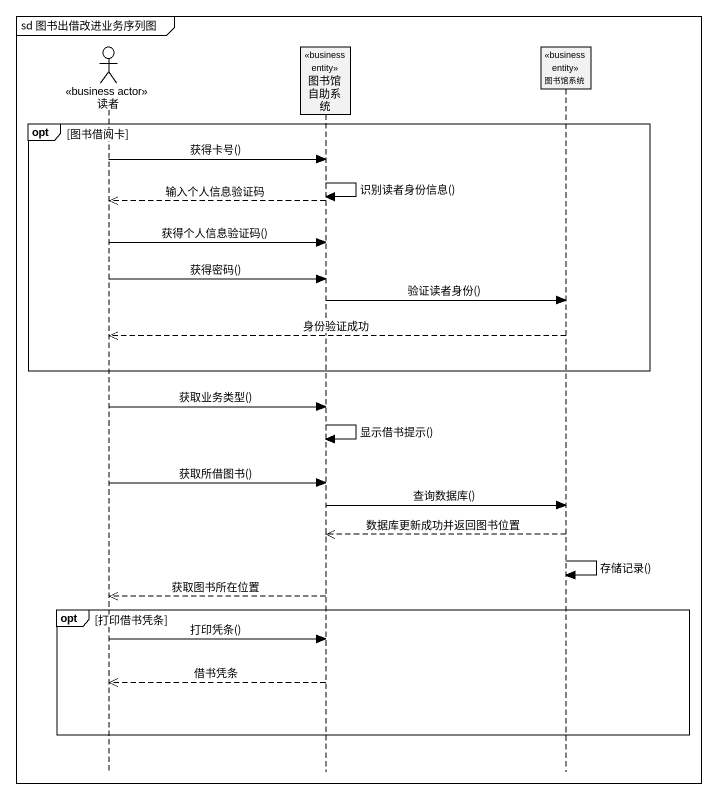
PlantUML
@startuml
mainframe sd 图书出借改进业务序列图
hide footbox
actor 读者 <<business actor>>
participant 图书馆自助系统 <<business entity>>
participant 图书馆系统 <<business entity>>

opt 图书借阅卡
  读者 -> 图书馆自助系统 : 获得卡号()
  图书馆自助系统 -> 图书馆自助系统 : 识别读者身份信息()
  图书馆自助系统 -->> 读者 : 输入个人信息验证码
  读者 -> 图书馆自助系统 : 获得个人信息验证码()
  读者 -> 图书馆自助系统 : 获得密码()
  图书馆自助系统 -> 图书馆系统 : 验证读者身份()
  图书馆系统 -->> 读者 : 身份验证成功
end
读者 -> 图书馆自助系统 : 获取业务类型()
图书馆自助系统 -> 图书馆自助系统 : 显示借书提示()
读者 -> 图书馆自助系统 : 获取所借图书()
图书馆自助系统 -> 图书馆系统 : 查询数据库()
图书馆系统 -->> 图书馆自助系统 : 数据库更新成功并返回图书位置
图书馆系统 -> 图书馆系统 : 存储记录()
图书馆自助系统 -->> 读者 : 获取图书所在位置
opt 打印借书凭条
  读者 -> 图书馆自助系统 : 打印凭条()
  图书馆自助系统 -->> 读者 : 借书凭条
end
@enduml
